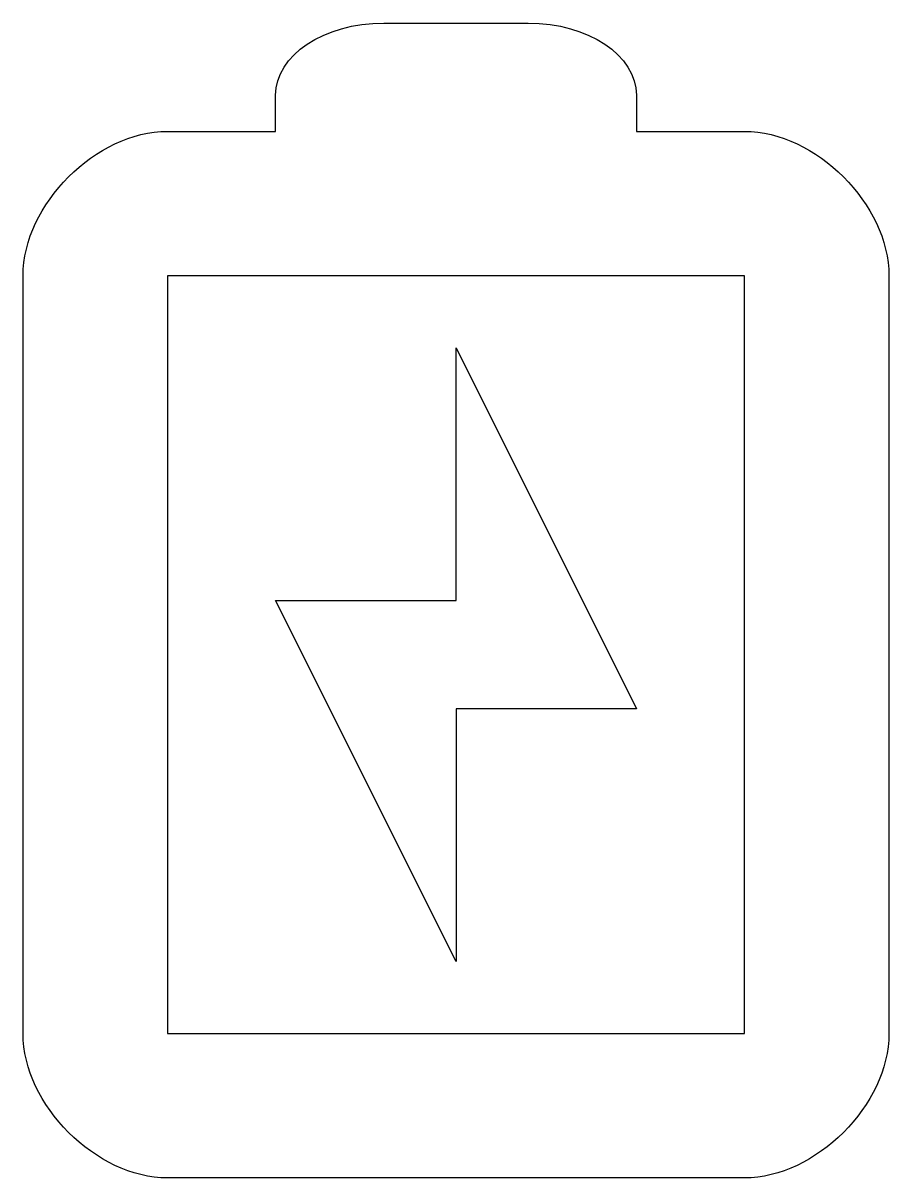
# Model space of a CAD drawing. Header units: centimetres. Extents: x -7.6 to 7.6, y -10.1 to 10.1.
import ezdxf

# ---------------------------------------------------------------- set-up
doc = ezdxf.new("R2010")
doc.units = ezdxf.units.CM
doc.header["$MEASUREMENT"] = 0
doc.layers.add('Layer 1', color=7, linetype='Continuous')

msp = doc.modelspace()

# ---------------------------------------------------------------- linework, layer by layer
at = {"layer": 'Layer 1'}
for points, knots in [([(-1.26504, 10.12031), (-2.31629, 10.12031), (-3.1626, 9.5561), (-3.1626, 8.85527), (-3.1626, 8.85527), (-3.1626, 8.85527), (-3.1626, 8.22275), (-3.1626, 8.22275), (-3.1626, 8.22275), (-3.1626, 8.22275), (-5.06016, 8.22275), (-5.06016, 8.22275), (-5.06016, 8.22275), (-6.3061, 8.22275), (-7.59024, 6.93861), (-7.59024, 5.69267), (-7.59024, 5.69267), (-7.59024, 5.69267), (-7.59024, -7.59024), (-7.59024, -7.59024), (-7.59024, -7.59024), (-7.59024, -8.83618), (-6.3061, -10.12032), (-5.06016, -10.12032), (-5.06016, -10.12032), (-5.06016, -10.12032), (5.06016, -10.12031), (5.06016, -10.12031), (5.06016, -10.12031), (6.3061, -10.12031), (7.59024, -8.83617), (7.59024, -7.59023), (7.59024, -7.59023), (7.59024, -7.59023), (7.59023, 5.69268), (7.59023, 5.69268), (7.59023, 5.69268), (7.59023, 6.93862), (6.30609, 8.22276), (5.06015, 8.22276), (5.06015, 8.22276), (5.06015, 8.22276), (3.1626, 8.22275), (3.1626, 8.22275), (3.1626, 8.22275), (3.1626, 8.22275), (3.1626, 8.85527), (3.1626, 8.85527), (3.1626, 8.85527), (3.1626, 9.5561), (2.31629, 10.12031), (1.26504, 10.12031), (1.26504, 10.12031), (1.26504, 10.12031), (-1.26504, 10.12031), (-1.26504, 10.12031)], [0, 0, 0, 0, 0.06666667, 0.06666667, 0.06666667, 0.06666667, 0.13333333, 0.13333333, 0.13333333, 0.13333333, 0.2, 0.2, 0.2, 0.2, 0.26666667, 0.26666667, 0.26666667, 0.26666667, 0.33333333, 0.33333333, 0.33333333, 0.33333333, 0.4, 0.4, 0.4, 0.4, 0.46666667, 0.46666667, 0.46666667, 0.46666667, 0.53333333, 0.53333333, 0.53333333, 0.53333333, 0.6, 0.6, 0.6, 0.6, 0.66666667, 0.66666667, 0.66666667, 0.66666667, 0.73333333, 0.73333333, 0.73333333, 0.73333333, 0.8, 0.8, 0.8, 0.8, 0.86666667, 0.86666667, 0.86666667, 0.86666667, 1, 1, 1, 1]), ([(-5.06016, 5.69268), (-5.06016, 5.69268), (5.06016, 5.69268), (5.06016, 5.69268), (5.06016, 5.69268), (5.06016, 5.69268), (5.06016, -7.59023), (5.06016, -7.59023), (5.06016, -7.59023), (5.06016, -7.59023), (-5.06016, -7.59023), (-5.06016, -7.59023), (-5.06016, -7.59023), (-5.06016, -7.59023), (-5.06016, 5.69268), (-5.06016, 5.69268)], [0, 0, 0, 0, 0.2, 0.2, 0.2, 0.2, 0.4, 0.4, 0.4, 0.4, 0.6, 0.6, 0.6, 0.6, 1, 1, 1, 1]), ([(0, 4.42764), (0, 4.42764), (0, 0), (0, 0), (0, 0), (0, 0), (-3.1626, 0), (-3.1626, 0), (-3.1626, 0), (-3.1626, 0), (0, -6.3252), (0, -6.3252), (0, -6.3252), (0, -6.3252), (0, -1.89756), (0, -1.89756), (0, -1.89756), (0, -1.89756), (3.1626, -1.89756), (3.1626, -1.89756), (3.1626, -1.89756), (3.1626, -1.89756), (0, 4.42764), (0, 4.42764)], [0, 0, 0, 0, 0.14285714, 0.14285714, 0.14285714, 0.14285714, 0.28571429, 0.28571429, 0.28571429, 0.28571429, 0.42857143, 0.42857143, 0.42857143, 0.42857143, 0.57142857, 0.57142857, 0.57142857, 0.57142857, 0.71428571, 0.71428571, 0.71428571, 0.71428571, 1, 1, 1, 1])]:
    msp.add_open_spline(points, degree=3, knots=knots, dxfattribs=at)

doc.saveas('drawing.dxf')
